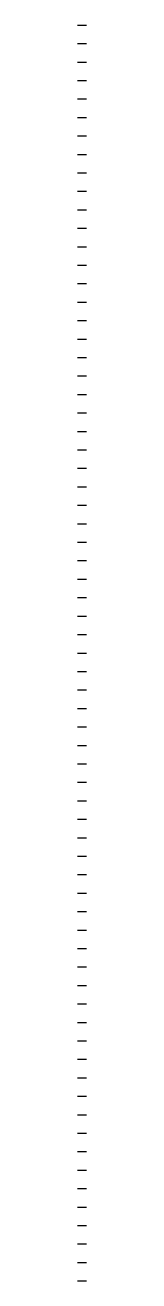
# Model space of a CAD drawing. Extents: x -13000 to 3070, y -87 to 17865.
# Drawn here: x -13000 to -12999, y 138 to 274 of the extents above; entities that cross this region are included whole.
import ezdxf

# ---------------------------------------------------------------- set-up
doc = ezdxf.new("R2010")
doc.units = 0
for name, color, linetype in [('5', 5, 'Continuous'), ('CARIMBO', 255, 'Continuous'), ('CONCRETO', 251, 'Continuous'), ('COTA', 241, 'Continuous'), ('detalhes', 7, 'Continuous'), ('Forcador', 224, 'Continuous'), ('Hachura', 251, 'Continuous'), ('NOMENCLATURA', 7, 'Continuous'), ('Painéis', 200, 'Continuous'), ('SARR_2.2x10', 7, 'Continuous'), ('SARR_3.5x7', 81, 'Continuous'), ('SARR_EDITAR', 7, 'Continuous'), ('SARRAFO DE PRESSAO', 7, 'Continuous'), ('texto', 7, 'Continuous')]:
    doc.layers.add(name, color=color, linetype=linetype)

msp = doc.modelspace()

# ---------------------------------------------------------------- linework, layer by layer
for p, q in [((-13000, 274), (-12999, 274)), ((-13000, 272), (-12999, 272)), ((-13000, 270), (-12999, 270)), ((-13000, 268), (-12999, 268)), ((-13000, 266), (-12999, 266)), ((-13000, 264), (-12999, 264)), ((-13000, 262), (-12999, 262)), ((-13000, 260), (-12999, 260)), ((-13000, 258), (-12999, 258)), ((-13000, 256), (-12999, 256)), ((-13000, 254), (-12999, 254)), ((-13000, 252), (-12999, 252)), ((-13000, 250), (-12999, 250)), ((-13000, 248), (-12999, 248)), ((-13000, 246), (-12999, 246)), ((-13000, 244), (-12999, 244)), ((-13000, 242), (-12999, 242)), ((-13000, 240), (-12999, 240)), ((-13000, 238), (-12999, 238)), ((-13000, 236), (-12999, 236)), ((-13000, 234), (-12999, 234)), ((-13000, 232), (-12999, 232)), ((-13000, 230), (-12999, 230)), ((-13000, 228), (-12999, 228)), ((-13000, 226), (-12999, 226)), ((-13000, 224), (-12999, 224)), ((-13000, 222), (-12999, 222)), ((-13000, 220), (-12999, 220)), ((-13000, 218), (-12999, 218)), ((-13000, 216), (-12999, 216)), ((-13000, 214), (-12999, 214)), ((-13000, 212), (-12999, 212)), ((-13000, 210), (-12999, 210)), ((-13000, 208), (-12999, 208)), ((-13000, 206), (-12999, 206)), ((-13000, 204), (-12999, 204)), ((-13000, 202), (-12999, 202)), ((-13000, 200), (-12999, 200)), ((-13000, 198), (-12999, 198)), ((-13000, 196), (-12999, 196)), ((-13000, 194), (-12999, 194)), ((-13000, 192), (-12999, 192)), ((-13000, 190), (-12999, 190)), ((-13000, 188), (-12999, 188)), ((-13000, 186), (-12999, 186)), ((-13000, 184), (-12999, 184)), ((-13000, 182), (-12999, 182)), ((-13000, 180), (-12999, 180)), ((-13000, 178), (-12999, 178)), ((-13000, 176), (-12999, 176)), ((-13000, 174), (-12999, 174)), ((-13000, 172), (-12999, 172)), ((-13000, 170), (-12999, 170)), ((-13000, 168), (-12999, 168)), ((-13000, 166), (-12999, 166)), ((-13000, 164), (-12999, 164)), ((-13000, 162), (-12999, 162)), ((-13000, 160), (-12999, 160)), ((-13000, 158), (-12999, 158)), ((-13000, 156), (-12999, 156)), ((-13000, 154), (-12999, 154)), ((-13000, 152), (-12999, 152)), ((-13000, 150), (-12999, 150)), ((-13000, 148), (-12999, 148)), ((-13000, 146), (-12999, 146)), ((-13000, 144), (-12999, 144)), ((-13000, 142), (-12999, 142)), ((-13000, 140), (-12999, 140)), ((-13000, 138), (-12999, 138))]:
    msp.add_line(p, q)
at = {"layer": '5'}
for p, q in [((-13000, 274), (-12999, 274)), ((-13000, 272), (-12999, 272)), ((-13000, 270), (-12999, 270)), ((-13000, 268), (-12999, 268)), ((-13000, 266), (-12999, 266)), ((-13000, 264), (-12999, 264)), ((-13000, 262), (-12999, 262)), ((-13000, 260), (-12999, 260)), ((-13000, 258), (-12999, 258)), ((-13000, 256), (-12999, 256)), ((-13000, 254), (-12999, 254)), ((-13000, 252), (-12999, 252)), ((-13000, 250), (-12999, 250)), ((-13000, 248), (-12999, 248)), ((-13000, 246), (-12999, 246)), ((-13000, 244), (-12999, 244)), ((-13000, 242), (-12999, 242)), ((-13000, 240), (-12999, 240)), ((-13000, 238), (-12999, 238)), ((-13000, 236), (-12999, 236)), ((-13000, 234), (-12999, 234)), ((-13000, 232), (-12999, 232)), ((-13000, 230), (-12999, 230)), ((-13000, 228), (-12999, 228)), ((-13000, 226), (-12999, 226)), ((-13000, 224), (-12999, 224)), ((-13000, 222), (-12999, 222)), ((-13000, 220), (-12999, 220)), ((-13000, 218), (-12999, 218)), ((-13000, 216), (-12999, 216)), ((-13000, 214), (-12999, 214)), ((-13000, 212), (-12999, 212)), ((-13000, 210), (-12999, 210)), ((-13000, 208), (-12999, 208)), ((-13000, 206), (-12999, 206)), ((-13000, 204), (-12999, 204)), ((-13000, 202), (-12999, 202)), ((-13000, 200), (-12999, 200)), ((-13000, 198), (-12999, 198)), ((-13000, 196), (-12999, 196)), ((-13000, 194), (-12999, 194)), ((-13000, 192), (-12999, 192)), ((-13000, 190), (-12999, 190)), ((-13000, 188), (-12999, 188)), ((-13000, 186), (-12999, 186)), ((-13000, 184), (-12999, 184)), ((-13000, 182), (-12999, 182)), ((-13000, 180), (-12999, 180)), ((-13000, 178), (-12999, 178)), ((-13000, 176), (-12999, 176)), ((-13000, 174), (-12999, 174)), ((-13000, 172), (-12999, 172)), ((-13000, 170), (-12999, 170)), ((-13000, 168), (-12999, 168)), ((-13000, 166), (-12999, 166)), ((-13000, 164), (-12999, 164)), ((-13000, 162), (-12999, 162)), ((-13000, 160), (-12999, 160)), ((-13000, 158), (-12999, 158)), ((-13000, 156), (-12999, 156)), ((-13000, 154), (-12999, 154)), ((-13000, 152), (-12999, 152)), ((-13000, 150), (-12999, 150)), ((-13000, 148), (-12999, 148)), ((-13000, 146), (-12999, 146)), ((-13000, 144), (-12999, 144)), ((-13000, 142), (-12999, 142)), ((-13000, 140), (-12999, 140)), ((-13000, 138), (-12999, 138))]:
    msp.add_line(p, q, dxfattribs=at)
at = {"layer": 'CARIMBO'}
for p, q in [((-13000, 274), (-12999, 274)), ((-13000, 272), (-12999, 272)), ((-13000, 270), (-12999, 270)), ((-13000, 268), (-12999, 268)), ((-13000, 266), (-12999, 266)), ((-13000, 264), (-12999, 264)), ((-13000, 262), (-12999, 262)), ((-13000, 260), (-12999, 260)), ((-13000, 258), (-12999, 258)), ((-13000, 256), (-12999, 256)), ((-13000, 254), (-12999, 254)), ((-13000, 252), (-12999, 252)), ((-13000, 250), (-12999, 250)), ((-13000, 248), (-12999, 248)), ((-13000, 246), (-12999, 246)), ((-13000, 244), (-12999, 244)), ((-13000, 242), (-12999, 242)), ((-13000, 240), (-12999, 240)), ((-13000, 238), (-12999, 238)), ((-13000, 236), (-12999, 236)), ((-13000, 234), (-12999, 234)), ((-13000, 232), (-12999, 232)), ((-13000, 230), (-12999, 230)), ((-13000, 228), (-12999, 228)), ((-13000, 226), (-12999, 226)), ((-13000, 224), (-12999, 224)), ((-13000, 222), (-12999, 222)), ((-13000, 220), (-12999, 220)), ((-13000, 218), (-12999, 218)), ((-13000, 216), (-12999, 216)), ((-13000, 214), (-12999, 214)), ((-13000, 212), (-12999, 212)), ((-13000, 210), (-12999, 210)), ((-13000, 208), (-12999, 208)), ((-13000, 206), (-12999, 206)), ((-13000, 204), (-12999, 204)), ((-13000, 202), (-12999, 202)), ((-13000, 200), (-12999, 200)), ((-13000, 198), (-12999, 198)), ((-13000, 196), (-12999, 196)), ((-13000, 194), (-12999, 194)), ((-13000, 192), (-12999, 192)), ((-13000, 190), (-12999, 190)), ((-13000, 188), (-12999, 188)), ((-13000, 186), (-12999, 186)), ((-13000, 184), (-12999, 184)), ((-13000, 182), (-12999, 182)), ((-13000, 180), (-12999, 180)), ((-13000, 178), (-12999, 178)), ((-13000, 176), (-12999, 176)), ((-13000, 174), (-12999, 174)), ((-13000, 172), (-12999, 172)), ((-13000, 170), (-12999, 170)), ((-13000, 168), (-12999, 168)), ((-13000, 166), (-12999, 166)), ((-13000, 164), (-12999, 164)), ((-13000, 162), (-12999, 162)), ((-13000, 160), (-12999, 160)), ((-13000, 158), (-12999, 158)), ((-13000, 156), (-12999, 156)), ((-13000, 154), (-12999, 154)), ((-13000, 152), (-12999, 152)), ((-13000, 150), (-12999, 150)), ((-13000, 148), (-12999, 148)), ((-13000, 146), (-12999, 146)), ((-13000, 144), (-12999, 144)), ((-13000, 142), (-12999, 142)), ((-13000, 140), (-12999, 140)), ((-13000, 138), (-12999, 138))]:
    msp.add_line(p, q, dxfattribs=at)
at = {"layer": 'CONCRETO'}
for p, q in [((-13000, 238), (-12999, 238)), ((-13000, 236), (-12999, 236)), ((-13000, 234), (-12999, 234)), ((-13000, 232), (-12999, 232)), ((-13000, 230), (-12999, 230)), ((-13000, 228), (-12999, 228)), ((-13000, 226), (-12999, 226)), ((-13000, 224), (-12999, 224)), ((-13000, 222), (-12999, 222)), ((-13000, 220), (-12999, 220)), ((-13000, 218), (-12999, 218)), ((-13000, 216), (-12999, 216)), ((-13000, 214), (-12999, 214)), ((-13000, 212), (-12999, 212)), ((-13000, 210), (-12999, 210)), ((-13000, 208), (-12999, 208)), ((-13000, 206), (-12999, 206)), ((-13000, 204), (-12999, 204)), ((-13000, 202), (-12999, 202)), ((-13000, 200), (-12999, 200)), ((-13000, 198), (-12999, 198)), ((-13000, 196), (-12999, 196)), ((-13000, 194), (-12999, 194)), ((-13000, 192), (-12999, 192)), ((-13000, 190), (-12999, 190)), ((-13000, 188), (-12999, 188)), ((-13000, 186), (-12999, 186)), ((-13000, 184), (-12999, 184)), ((-13000, 182), (-12999, 182)), ((-13000, 180), (-12999, 180)), ((-13000, 178), (-12999, 178)), ((-13000, 176), (-12999, 176)), ((-13000, 174), (-12999, 174)), ((-13000, 172), (-12999, 172)), ((-13000, 170), (-12999, 170)), ((-13000, 168), (-12999, 168)), ((-13000, 166), (-12999, 166)), ((-13000, 164), (-12999, 164)), ((-13000, 162), (-12999, 162)), ((-13000, 160), (-12999, 160)), ((-13000, 158), (-12999, 158)), ((-13000, 156), (-12999, 156)), ((-13000, 154), (-12999, 154)), ((-13000, 152), (-12999, 152)), ((-13000, 150), (-12999, 150)), ((-13000, 148), (-12999, 148)), ((-13000, 146), (-12999, 146)), ((-13000, 144), (-12999, 144)), ((-13000, 142), (-12999, 142)), ((-13000, 140), (-12999, 140)), ((-13000, 138), (-12999, 138))]:
    msp.add_line(p, q, dxfattribs=at)
at = {"layer": 'COTA'}
for p, q in [((-13000, 274), (-12999, 274)), ((-13000, 272), (-12999, 272)), ((-13000, 270), (-12999, 270)), ((-13000, 268), (-12999, 268)), ((-13000, 266), (-12999, 266)), ((-13000, 264), (-12999, 264)), ((-13000, 262), (-12999, 262)), ((-13000, 260), (-12999, 260)), ((-13000, 258), (-12999, 258)), ((-13000, 256), (-12999, 256)), ((-13000, 254), (-12999, 254)), ((-13000, 252), (-12999, 252)), ((-13000, 250), (-12999, 250)), ((-13000, 248), (-12999, 248)), ((-13000, 246), (-12999, 246)), ((-13000, 244), (-12999, 244)), ((-13000, 242), (-12999, 242)), ((-13000, 240), (-12999, 240)), ((-13000, 238), (-12999, 238)), ((-13000, 236), (-12999, 236)), ((-13000, 234), (-12999, 234)), ((-13000, 232), (-12999, 232)), ((-13000, 230), (-12999, 230)), ((-13000, 228), (-12999, 228)), ((-13000, 226), (-12999, 226)), ((-13000, 224), (-12999, 224)), ((-13000, 222), (-12999, 222)), ((-13000, 220), (-12999, 220)), ((-13000, 218), (-12999, 218)), ((-13000, 216), (-12999, 216)), ((-13000, 214), (-12999, 214)), ((-13000, 212), (-12999, 212)), ((-13000, 210), (-12999, 210)), ((-13000, 208), (-12999, 208)), ((-13000, 206), (-12999, 206)), ((-13000, 204), (-12999, 204)), ((-13000, 202), (-12999, 202)), ((-13000, 200), (-12999, 200)), ((-13000, 198), (-12999, 198)), ((-13000, 196), (-12999, 196)), ((-13000, 194), (-12999, 194)), ((-13000, 192), (-12999, 192)), ((-13000, 190), (-12999, 190)), ((-13000, 188), (-12999, 188)), ((-13000, 186), (-12999, 186)), ((-13000, 184), (-12999, 184)), ((-13000, 182), (-12999, 182)), ((-13000, 180), (-12999, 180)), ((-13000, 178), (-12999, 178)), ((-13000, 176), (-12999, 176)), ((-13000, 174), (-12999, 174)), ((-13000, 172), (-12999, 172)), ((-13000, 170), (-12999, 170)), ((-13000, 168), (-12999, 168)), ((-13000, 166), (-12999, 166)), ((-13000, 164), (-12999, 164)), ((-13000, 162), (-12999, 162)), ((-13000, 160), (-12999, 160)), ((-13000, 158), (-12999, 158)), ((-13000, 156), (-12999, 156)), ((-13000, 154), (-12999, 154)), ((-13000, 152), (-12999, 152)), ((-13000, 150), (-12999, 150)), ((-13000, 148), (-12999, 148)), ((-13000, 146), (-12999, 146)), ((-13000, 144), (-12999, 144)), ((-13000, 142), (-12999, 142)), ((-13000, 140), (-12999, 140)), ((-13000, 138), (-12999, 138))]:
    msp.add_line(p, q, dxfattribs=at)
at = {"layer": 'detalhes'}
for p, q in [((-13000, 274), (-12999, 274)), ((-13000, 272), (-12999, 272)), ((-13000, 270), (-12999, 270)), ((-13000, 268), (-12999, 268)), ((-13000, 266), (-12999, 266)), ((-13000, 264), (-12999, 264)), ((-13000, 262), (-12999, 262)), ((-13000, 260), (-12999, 260)), ((-13000, 258), (-12999, 258)), ((-13000, 256), (-12999, 256)), ((-13000, 254), (-12999, 254)), ((-13000, 252), (-12999, 252)), ((-13000, 250), (-12999, 250)), ((-13000, 248), (-12999, 248)), ((-13000, 246), (-12999, 246)), ((-13000, 244), (-12999, 244)), ((-13000, 242), (-12999, 242)), ((-13000, 240), (-12999, 240)), ((-13000, 238), (-12999, 238)), ((-13000, 236), (-12999, 236)), ((-13000, 234), (-12999, 234)), ((-13000, 232), (-12999, 232)), ((-13000, 230), (-12999, 230)), ((-13000, 228), (-12999, 228)), ((-13000, 226), (-12999, 226)), ((-13000, 224), (-12999, 224)), ((-13000, 222), (-12999, 222)), ((-13000, 220), (-12999, 220)), ((-13000, 218), (-12999, 218)), ((-13000, 216), (-12999, 216)), ((-13000, 214), (-12999, 214)), ((-13000, 212), (-12999, 212)), ((-13000, 210), (-12999, 210)), ((-13000, 208), (-12999, 208)), ((-13000, 206), (-12999, 206)), ((-13000, 204), (-12999, 204)), ((-13000, 202), (-12999, 202)), ((-13000, 200), (-12999, 200)), ((-13000, 198), (-12999, 198)), ((-13000, 196), (-12999, 196)), ((-13000, 194), (-12999, 194)), ((-13000, 192), (-12999, 192)), ((-13000, 190), (-12999, 190)), ((-13000, 188), (-12999, 188)), ((-13000, 186), (-12999, 186)), ((-13000, 184), (-12999, 184)), ((-13000, 182), (-12999, 182)), ((-13000, 180), (-12999, 180)), ((-13000, 178), (-12999, 178)), ((-13000, 176), (-12999, 176)), ((-13000, 174), (-12999, 174)), ((-13000, 172), (-12999, 172)), ((-13000, 170), (-12999, 170)), ((-13000, 168), (-12999, 168)), ((-13000, 166), (-12999, 166)), ((-13000, 164), (-12999, 164)), ((-13000, 162), (-12999, 162)), ((-13000, 160), (-12999, 160)), ((-13000, 158), (-12999, 158)), ((-13000, 156), (-12999, 156)), ((-13000, 154), (-12999, 154)), ((-13000, 152), (-12999, 152)), ((-13000, 150), (-12999, 150)), ((-13000, 148), (-12999, 148)), ((-13000, 146), (-12999, 146)), ((-13000, 144), (-12999, 144)), ((-13000, 142), (-12999, 142)), ((-13000, 140), (-12999, 140)), ((-13000, 138), (-12999, 138))]:
    msp.add_line(p, q, dxfattribs=at)
at = {"layer": 'Forcador'}
for p, q in [((-13000, 142), (-12999, 142)), ((-13000, 140), (-12999, 140)), ((-13000, 138), (-12999, 138))]:
    msp.add_line(p, q, dxfattribs=at)
at = {"layer": 'Hachura'}
for p, q in [((-13000, 204), (-12999, 204)), ((-13000, 202), (-12999, 202)), ((-13000, 200), (-12999, 200)), ((-13000, 198), (-12999, 198)), ((-13000, 196), (-12999, 196)), ((-13000, 194), (-12999, 194)), ((-13000, 192), (-12999, 192)), ((-13000, 190), (-12999, 190)), ((-13000, 188), (-12999, 188)), ((-13000, 186), (-12999, 186)), ((-13000, 184), (-12999, 184)), ((-13000, 182), (-12999, 182)), ((-13000, 180), (-12999, 180)), ((-13000, 178), (-12999, 178)), ((-13000, 176), (-12999, 176)), ((-13000, 174), (-12999, 174)), ((-13000, 172), (-12999, 172)), ((-13000, 170), (-12999, 170)), ((-13000, 168), (-12999, 168)), ((-13000, 166), (-12999, 166)), ((-13000, 164), (-12999, 164)), ((-13000, 162), (-12999, 162)), ((-13000, 160), (-12999, 160)), ((-13000, 158), (-12999, 158)), ((-13000, 156), (-12999, 156)), ((-13000, 154), (-12999, 154)), ((-13000, 152), (-12999, 152)), ((-13000, 150), (-12999, 150)), ((-13000, 148), (-12999, 148)), ((-13000, 146), (-12999, 146)), ((-13000, 144), (-12999, 144)), ((-13000, 142), (-12999, 142)), ((-13000, 140), (-12999, 140)), ((-13000, 138), (-12999, 138))]:
    msp.add_line(p, q, dxfattribs=at)
at = {"layer": 'NOMENCLATURA'}
for p, q in [((-13000, 274), (-12999, 274)), ((-13000, 272), (-12999, 272)), ((-13000, 270), (-12999, 270)), ((-13000, 268), (-12999, 268)), ((-13000, 266), (-12999, 266)), ((-13000, 264), (-12999, 264)), ((-13000, 262), (-12999, 262)), ((-13000, 260), (-12999, 260)), ((-13000, 258), (-12999, 258)), ((-13000, 256), (-12999, 256)), ((-13000, 254), (-12999, 254)), ((-13000, 252), (-12999, 252)), ((-13000, 250), (-12999, 250)), ((-13000, 248), (-12999, 248)), ((-13000, 246), (-12999, 246)), ((-13000, 244), (-12999, 244)), ((-13000, 242), (-12999, 242)), ((-13000, 240), (-12999, 240)), ((-13000, 238), (-12999, 238)), ((-13000, 236), (-12999, 236)), ((-13000, 234), (-12999, 234)), ((-13000, 232), (-12999, 232)), ((-13000, 230), (-12999, 230)), ((-13000, 228), (-12999, 228)), ((-13000, 226), (-12999, 226)), ((-13000, 224), (-12999, 224)), ((-13000, 222), (-12999, 222)), ((-13000, 220), (-12999, 220)), ((-13000, 218), (-12999, 218)), ((-13000, 216), (-12999, 216)), ((-13000, 214), (-12999, 214)), ((-13000, 212), (-12999, 212)), ((-13000, 210), (-12999, 210)), ((-13000, 208), (-12999, 208)), ((-13000, 206), (-12999, 206)), ((-13000, 204), (-12999, 204)), ((-13000, 202), (-12999, 202)), ((-13000, 200), (-12999, 200)), ((-13000, 198), (-12999, 198)), ((-13000, 196), (-12999, 196)), ((-13000, 194), (-12999, 194)), ((-13000, 192), (-12999, 192)), ((-13000, 190), (-12999, 190)), ((-13000, 188), (-12999, 188)), ((-13000, 186), (-12999, 186)), ((-13000, 184), (-12999, 184)), ((-13000, 182), (-12999, 182)), ((-13000, 180), (-12999, 180)), ((-13000, 178), (-12999, 178)), ((-13000, 176), (-12999, 176)), ((-13000, 174), (-12999, 174)), ((-13000, 172), (-12999, 172)), ((-13000, 170), (-12999, 170)), ((-13000, 168), (-12999, 168)), ((-13000, 166), (-12999, 166)), ((-13000, 164), (-12999, 164)), ((-13000, 162), (-12999, 162)), ((-13000, 160), (-12999, 160)), ((-13000, 158), (-12999, 158)), ((-13000, 156), (-12999, 156)), ((-13000, 154), (-12999, 154)), ((-13000, 152), (-12999, 152)), ((-13000, 150), (-12999, 150)), ((-13000, 148), (-12999, 148)), ((-13000, 146), (-12999, 146)), ((-13000, 144), (-12999, 144)), ((-13000, 142), (-12999, 142)), ((-13000, 140), (-12999, 140)), ((-13000, 138), (-12999, 138))]:
    msp.add_line(p, q, dxfattribs=at)
at = {"layer": 'Painéis'}
for p, q in [((-13000, 274), (-12999, 274)), ((-13000, 272), (-12999, 272)), ((-13000, 270), (-12999, 270)), ((-13000, 268), (-12999, 268)), ((-13000, 266), (-12999, 266)), ((-13000, 264), (-12999, 264)), ((-13000, 262), (-12999, 262)), ((-13000, 260), (-12999, 260)), ((-13000, 258), (-12999, 258)), ((-13000, 256), (-12999, 256)), ((-13000, 254), (-12999, 254)), ((-13000, 252), (-12999, 252)), ((-13000, 250), (-12999, 250)), ((-13000, 248), (-12999, 248)), ((-13000, 246), (-12999, 246)), ((-13000, 244), (-12999, 244)), ((-13000, 242), (-12999, 242)), ((-13000, 240), (-12999, 240)), ((-13000, 238), (-12999, 238)), ((-13000, 236), (-12999, 236)), ((-13000, 234), (-12999, 234)), ((-13000, 232), (-12999, 232)), ((-13000, 230), (-12999, 230)), ((-13000, 228), (-12999, 228)), ((-13000, 226), (-12999, 226)), ((-13000, 224), (-12999, 224)), ((-13000, 222), (-12999, 222)), ((-13000, 220), (-12999, 220)), ((-13000, 218), (-12999, 218)), ((-13000, 216), (-12999, 216)), ((-13000, 214), (-12999, 214)), ((-13000, 212), (-12999, 212)), ((-13000, 210), (-12999, 210)), ((-13000, 208), (-12999, 208)), ((-13000, 206), (-12999, 206)), ((-13000, 204), (-12999, 204)), ((-13000, 202), (-12999, 202)), ((-13000, 200), (-12999, 200)), ((-13000, 198), (-12999, 198)), ((-13000, 196), (-12999, 196)), ((-13000, 194), (-12999, 194)), ((-13000, 192), (-12999, 192)), ((-13000, 190), (-12999, 190)), ((-13000, 188), (-12999, 188)), ((-13000, 186), (-12999, 186)), ((-13000, 184), (-12999, 184)), ((-13000, 182), (-12999, 182)), ((-13000, 180), (-12999, 180)), ((-13000, 178), (-12999, 178)), ((-13000, 176), (-12999, 176)), ((-13000, 174), (-12999, 174)), ((-13000, 172), (-12999, 172)), ((-13000, 170), (-12999, 170)), ((-13000, 168), (-12999, 168)), ((-13000, 166), (-12999, 166)), ((-13000, 164), (-12999, 164)), ((-13000, 162), (-12999, 162)), ((-13000, 160), (-12999, 160)), ((-13000, 158), (-12999, 158)), ((-13000, 156), (-12999, 156)), ((-13000, 154), (-12999, 154)), ((-13000, 152), (-12999, 152)), ((-13000, 150), (-12999, 150)), ((-13000, 148), (-12999, 148)), ((-13000, 146), (-12999, 146)), ((-13000, 144), (-12999, 144)), ((-13000, 142), (-12999, 142)), ((-13000, 140), (-12999, 140)), ((-13000, 138), (-12999, 138))]:
    msp.add_line(p, q, dxfattribs=at)
at = {"layer": 'SARR_2.2x10'}
for p, q in [((-13000, 230), (-12999, 230)), ((-13000, 228), (-12999, 228)), ((-13000, 226), (-12999, 226)), ((-13000, 224), (-12999, 224)), ((-13000, 222), (-12999, 222)), ((-13000, 220), (-12999, 220)), ((-13000, 218), (-12999, 218)), ((-13000, 216), (-12999, 216)), ((-13000, 214), (-12999, 214)), ((-13000, 212), (-12999, 212)), ((-13000, 210), (-12999, 210)), ((-13000, 208), (-12999, 208)), ((-13000, 206), (-12999, 206)), ((-13000, 204), (-12999, 204)), ((-13000, 202), (-12999, 202)), ((-13000, 200), (-12999, 200)), ((-13000, 198), (-12999, 198)), ((-13000, 196), (-12999, 196)), ((-13000, 194), (-12999, 194)), ((-13000, 192), (-12999, 192)), ((-13000, 190), (-12999, 190)), ((-13000, 188), (-12999, 188)), ((-13000, 186), (-12999, 186)), ((-13000, 184), (-12999, 184)), ((-13000, 182), (-12999, 182)), ((-13000, 180), (-12999, 180)), ((-13000, 178), (-12999, 178)), ((-13000, 176), (-12999, 176)), ((-13000, 174), (-12999, 174)), ((-13000, 172), (-12999, 172)), ((-13000, 170), (-12999, 170)), ((-13000, 168), (-12999, 168)), ((-13000, 166), (-12999, 166)), ((-13000, 164), (-12999, 164)), ((-13000, 162), (-12999, 162)), ((-13000, 160), (-12999, 160)), ((-13000, 158), (-12999, 158)), ((-13000, 156), (-12999, 156)), ((-13000, 154), (-12999, 154)), ((-13000, 152), (-12999, 152)), ((-13000, 150), (-12999, 150)), ((-13000, 148), (-12999, 148)), ((-13000, 146), (-12999, 146)), ((-13000, 144), (-12999, 144)), ((-13000, 142), (-12999, 142)), ((-13000, 140), (-12999, 140)), ((-13000, 138), (-12999, 138))]:
    msp.add_line(p, q, dxfattribs=at)
at = {"layer": 'SARR_3.5x7'}
for p, q in [((-13000, 274), (-12999, 274)), ((-13000, 272), (-12999, 272)), ((-13000, 270), (-12999, 270)), ((-13000, 268), (-12999, 268)), ((-13000, 266), (-12999, 266)), ((-13000, 264), (-12999, 264)), ((-13000, 262), (-12999, 262)), ((-13000, 260), (-12999, 260)), ((-13000, 258), (-12999, 258)), ((-13000, 256), (-12999, 256)), ((-13000, 254), (-12999, 254)), ((-13000, 252), (-12999, 252)), ((-13000, 250), (-12999, 250)), ((-13000, 248), (-12999, 248)), ((-13000, 246), (-12999, 246)), ((-13000, 244), (-12999, 244)), ((-13000, 242), (-12999, 242)), ((-13000, 240), (-12999, 240)), ((-13000, 238), (-12999, 238)), ((-13000, 236), (-12999, 236)), ((-13000, 234), (-12999, 234)), ((-13000, 232), (-12999, 232)), ((-13000, 230), (-12999, 230)), ((-13000, 228), (-12999, 228)), ((-13000, 226), (-12999, 226)), ((-13000, 224), (-12999, 224)), ((-13000, 222), (-12999, 222)), ((-13000, 220), (-12999, 220)), ((-13000, 218), (-12999, 218)), ((-13000, 216), (-12999, 216)), ((-13000, 214), (-12999, 214)), ((-13000, 212), (-12999, 212)), ((-13000, 210), (-12999, 210)), ((-13000, 208), (-12999, 208)), ((-13000, 206), (-12999, 206)), ((-13000, 204), (-12999, 204)), ((-13000, 202), (-12999, 202)), ((-13000, 200), (-12999, 200)), ((-13000, 198), (-12999, 198)), ((-13000, 196), (-12999, 196)), ((-13000, 194), (-12999, 194)), ((-13000, 192), (-12999, 192)), ((-13000, 190), (-12999, 190)), ((-13000, 188), (-12999, 188)), ((-13000, 186), (-12999, 186)), ((-13000, 184), (-12999, 184)), ((-13000, 182), (-12999, 182)), ((-13000, 180), (-12999, 180)), ((-13000, 178), (-12999, 178)), ((-13000, 176), (-12999, 176)), ((-13000, 174), (-12999, 174)), ((-13000, 172), (-12999, 172)), ((-13000, 170), (-12999, 170)), ((-13000, 168), (-12999, 168)), ((-13000, 166), (-12999, 166)), ((-13000, 164), (-12999, 164)), ((-13000, 162), (-12999, 162)), ((-13000, 160), (-12999, 160)), ((-13000, 158), (-12999, 158)), ((-13000, 156), (-12999, 156)), ((-13000, 154), (-12999, 154)), ((-13000, 152), (-12999, 152)), ((-13000, 150), (-12999, 150)), ((-13000, 148), (-12999, 148)), ((-13000, 146), (-12999, 146)), ((-13000, 144), (-12999, 144)), ((-13000, 142), (-12999, 142)), ((-13000, 140), (-12999, 140)), ((-13000, 138), (-12999, 138))]:
    msp.add_line(p, q, dxfattribs=at)
at = {"layer": 'SARR_EDITAR'}
for p, q in [((-13000, 146), (-12999, 146)), ((-13000, 144), (-12999, 144)), ((-13000, 142), (-12999, 142)), ((-13000, 140), (-12999, 140)), ((-13000, 138), (-12999, 138))]:
    msp.add_line(p, q, dxfattribs=at)
at = {"layer": 'SARRAFO DE PRESSAO'}
for p, q in [((-13000, 164), (-12999, 164)), ((-13000, 162), (-12999, 162)), ((-13000, 160), (-12999, 160)), ((-13000, 158), (-12999, 158)), ((-13000, 156), (-12999, 156)), ((-13000, 154), (-12999, 154)), ((-13000, 152), (-12999, 152)), ((-13000, 150), (-12999, 150)), ((-13000, 148), (-12999, 148)), ((-13000, 146), (-12999, 146)), ((-13000, 144), (-12999, 144)), ((-13000, 142), (-12999, 142)), ((-13000, 140), (-12999, 140)), ((-13000, 138), (-12999, 138))]:
    msp.add_line(p, q, dxfattribs=at)
at = {"layer": 'texto'}
for p, q in [((-13000, 274), (-12999, 274)), ((-13000, 272), (-12999, 272)), ((-13000, 270), (-12999, 270)), ((-13000, 268), (-12999, 268)), ((-13000, 266), (-12999, 266)), ((-13000, 264), (-12999, 264)), ((-13000, 262), (-12999, 262)), ((-13000, 260), (-12999, 260)), ((-13000, 258), (-12999, 258)), ((-13000, 256), (-12999, 256)), ((-13000, 254), (-12999, 254)), ((-13000, 252), (-12999, 252)), ((-13000, 250), (-12999, 250)), ((-13000, 248), (-12999, 248)), ((-13000, 246), (-12999, 246)), ((-13000, 244), (-12999, 244)), ((-13000, 242), (-12999, 242)), ((-13000, 240), (-12999, 240)), ((-13000, 238), (-12999, 238)), ((-13000, 236), (-12999, 236)), ((-13000, 234), (-12999, 234)), ((-13000, 232), (-12999, 232)), ((-13000, 230), (-12999, 230)), ((-13000, 228), (-12999, 228)), ((-13000, 226), (-12999, 226)), ((-13000, 224), (-12999, 224)), ((-13000, 222), (-12999, 222)), ((-13000, 220), (-12999, 220)), ((-13000, 218), (-12999, 218)), ((-13000, 216), (-12999, 216)), ((-13000, 214), (-12999, 214)), ((-13000, 212), (-12999, 212)), ((-13000, 210), (-12999, 210)), ((-13000, 208), (-12999, 208)), ((-13000, 206), (-12999, 206)), ((-13000, 204), (-12999, 204)), ((-13000, 202), (-12999, 202)), ((-13000, 200), (-12999, 200)), ((-13000, 198), (-12999, 198)), ((-13000, 196), (-12999, 196)), ((-13000, 194), (-12999, 194)), ((-13000, 192), (-12999, 192)), ((-13000, 190), (-12999, 190)), ((-13000, 188), (-12999, 188)), ((-13000, 186), (-12999, 186)), ((-13000, 184), (-12999, 184)), ((-13000, 182), (-12999, 182)), ((-13000, 180), (-12999, 180)), ((-13000, 178), (-12999, 178)), ((-13000, 176), (-12999, 176)), ((-13000, 174), (-12999, 174)), ((-13000, 172), (-12999, 172)), ((-13000, 170), (-12999, 170)), ((-13000, 168), (-12999, 168)), ((-13000, 166), (-12999, 166)), ((-13000, 164), (-12999, 164)), ((-13000, 162), (-12999, 162)), ((-13000, 160), (-12999, 160)), ((-13000, 158), (-12999, 158)), ((-13000, 156), (-12999, 156)), ((-13000, 154), (-12999, 154)), ((-13000, 152), (-12999, 152)), ((-13000, 150), (-12999, 150)), ((-13000, 148), (-12999, 148)), ((-13000, 146), (-12999, 146)), ((-13000, 144), (-12999, 144)), ((-13000, 142), (-12999, 142)), ((-13000, 140), (-12999, 140)), ((-13000, 138), (-12999, 138))]:
    msp.add_line(p, q, dxfattribs=at)

doc.saveas('drawing.dxf')
